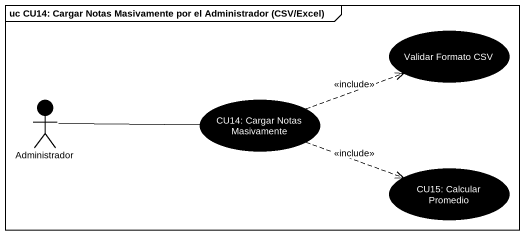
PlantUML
@startuml
mainframe uc CU14: Cargar Notas Masivamente por el Administrador (CSV/Excel)
usecase "Validar Formato CSV" as Validar_Formato_CSV #000000
actor Administrador #000000
usecase "CU14: Cargar Notas Masivamente" as CU14_Cargar_Notas #000000
usecase "CU15: Calcular Promedio" as CU15_Calcular_Promedio #000000
Administrador -right- CU14_Cargar_Notas
CU14_Cargar_Notas .right.> Validar_Formato_CSV : <<include>>
CU14_Cargar_Notas .right.> CU15_Calcular_Promedio : <<include>>
@enduml
